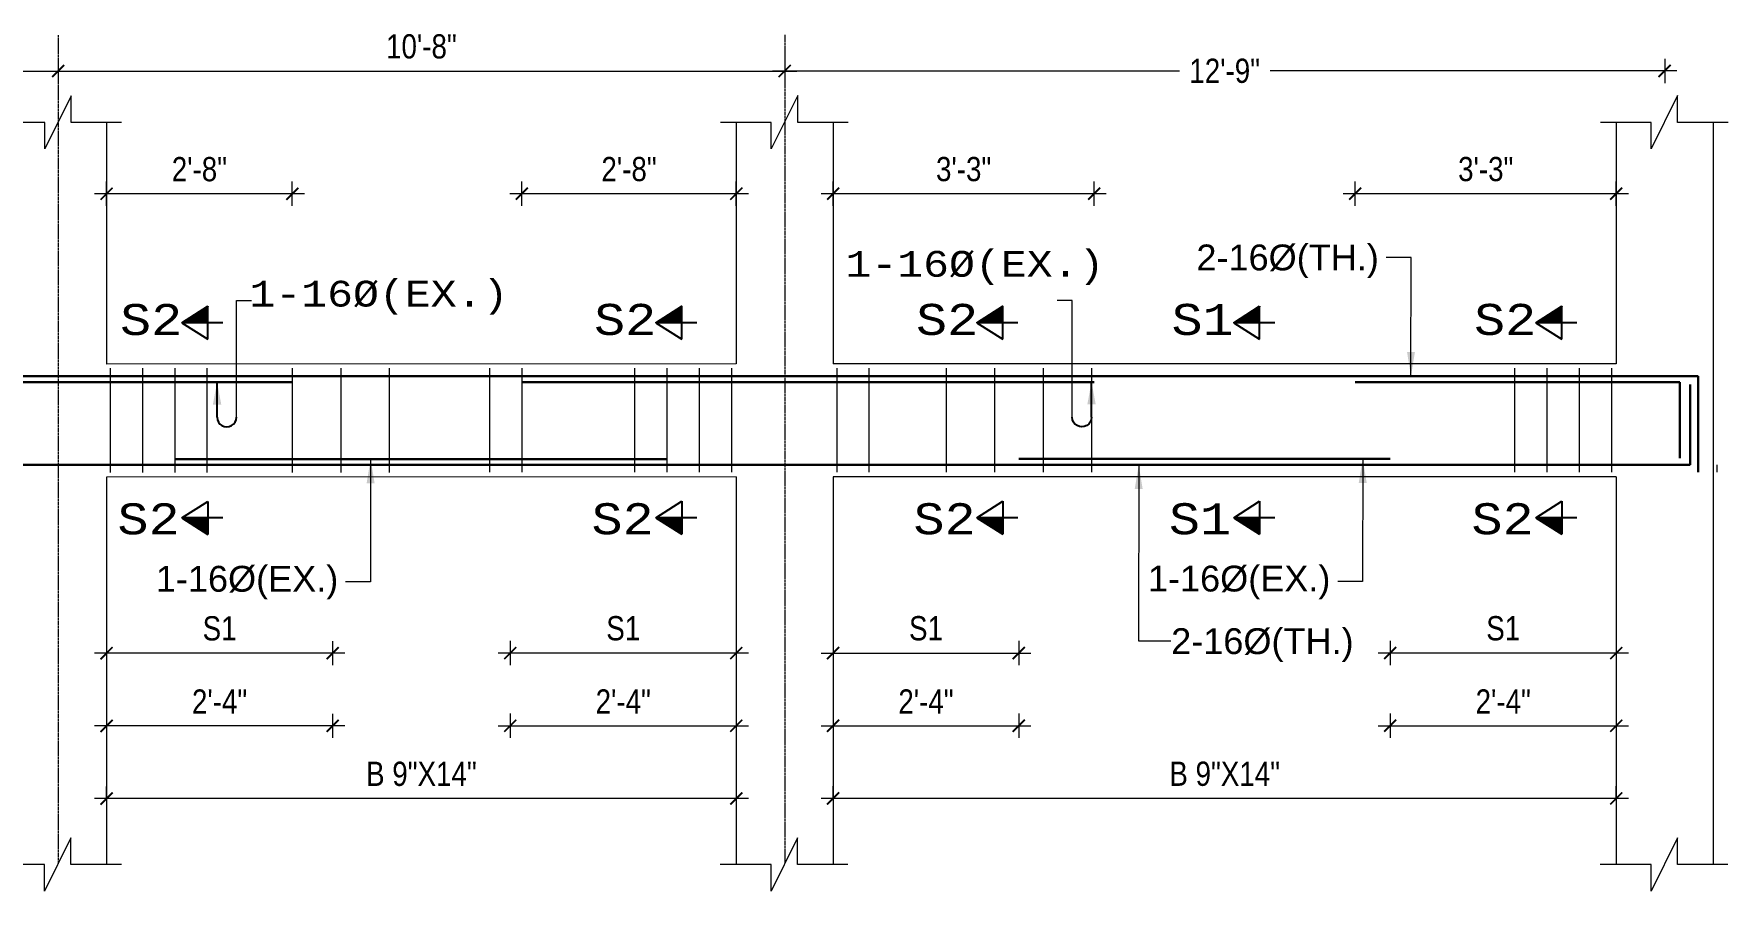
# Model space of a CAD drawing. Header units: inches. Extents: x -2812 to 9774, y -15726 to -746.
# Drawn here: x -707.9 to -288.2, y -11624 to -11411.6 of the extents above; entities that cross this region are included whole.
import ezdxf

# ---------------------------------------------------------------- set-up
doc = ezdxf.new("R2010")
doc.units = ezdxf.units.IN
doc.header["$LTSCALE"] = 17
doc.header["$MEASUREMENT"] = 0
for name, pattern in [('ACAD_ISO02W100', [15, 12, -3]), ('ACAD_ISO03W100', [30, 12, -18]), ('CENTER2', [1.125, 0.75, -0.125, 0.125, -0.125])]:
    doc.linetypes.add(name, pattern=pattern)
for name, color, linetype, lineweight in [('09 CONTINUITY', 7, 'Continuous', 9), ('15 CENTER', 113, 'CENTER2', 15), ('15 EXT BAR DIMENSION', 130, 'Continuous', 15), ('15 TEXT', 7, 'Continuous', 15), ('20 BEAM ELEVATION', 140, 'ACAD_ISO03W100', 20), ('20 BEAM SECTION ARROW', 7, 'ACAD_ISO02W100', 20), ('20 STIRRUPS', 137, 'Continuous', 20), ('25 BOT BAR', 12, 'Continuous', 25), ('30 EXTRABAR', 6, 'Continuous', 30), ('30 RENFORCEMENT', 12, 'Continuous', 30), ('MARK', 1, 'Continuous', 25), ('RINF', 4, 'Continuous', 25)]:
    doc.layers.add(name, color=color, linetype=linetype, lineweight=lineweight)
doc.layers.add('Dim', color=1, linetype='Continuous')
doc.styles.add('ARIAL', font='arial.ttf')
doc.styles.add('CUNEW', font='cour.ttf')
doc.styles.add('ordinary', font='ARIALN.TTF')
doc.styles.add('TEX8', font='cour.ttf', dxfattribs={"width": 0.75})
doc.dimstyles.new('SUREN 1', dxfattribs={"dimtxt": 0.75, "dimasz": 6, "dimexe": 1.5, "dimexo": 1.5, "dimgap": 1, "dimtad": 1, "dimdec": 1, "dimzin": 3, "dimdsep": 46, "dimlunit": 4, "dimtxsty": 'TEX8', "dimblk": 'ARCHTICK', "dimcen": 0.09375, "dimclrd": 1, "dimclre": 1, "dimclrt": 256, "dimadec": 0, "dimazin": 0, "dimtfac": 0.75, "dimtdec": 1, "dimtmove": 1, "dimatfit": 3, "dimfxl": 1, "dimtolj": 1, "dimtzin": 0, "dimlwd": 9, "dimlwe": 9, "dimarcsym": 0})
doc.dimstyles.new('SUREN 4', dxfattribs={"dimtxt": 4, "dimasz": 3, "dimexe": 3, "dimexo": 0, "dimgap": 3, "dimtad": 1, "dimdec": 0, "dimzin": 3, "dimdsep": 46, "dimlunit": 4, "dimtxsty": 'ordinary', "dimblk": 'ARCHTICK', "dimcen": 8, "dimdle": 3, "dimclrd": 1, "dimclre": 5, "dimclrt": 256, "dimadec": 3, "dimazin": 0, "dimtfac": 1, "dimtdec": 0, "dimtmove": 1, "dimatfit": 3, "dimfxl": 3, "dimfxlon": 1, "dimfrac": 1, "dimtolj": 1, "dimtzin": 0, "dimlwd": 5, "dimlwe": 5, "dimarcsym": 0})

# ---------------------------------------------------------------- blocks, each defined once
blk = doc.blocks.new('_ArchTick')
at = {"color": 0, "linetype": 'ByBlock', "const_width": 0.15}
blk.add_lwpolyline([(-0.5, -0.5), (0.5, 0.5)], dxfattribs=at)
blk = doc.blocks.new('*D1181')
at = {"layer": 'Defpoints', "color": 0, "transparency": 16777216}
for p in [(16422.78, -9026.99), (16478.78, -9026.99), (16422.78, -9070.6)]:
    blk.add_point(p, dxfattribs=at)
at = {"layer": 'Dim', "color": 5, "lineweight": 5, "transparency": 16777216}
for p, q in [((16422.78, -9067.6), (16422.78, -9073.6)), ((16478.78, -9067.6), (16478.78, -9073.6))]:
    blk.add_line(p, q, dxfattribs=at)
at = {"layer": 'Dim', "color": 1, "lineweight": 5, "transparency": 16777216}
blk.add_line((16481.78, -9070.6), (16419.78, -9070.6), dxfattribs=at)
at = {"layer": 'Dim', "color": 1, "lineweight": 5, "transparency": 16777216, "xscale": 3, "yscale": 3, "zscale": 3, "rotation": 180}
blk.add_blockref('_ArchTick', (16422.78, -9070.6), dxfattribs=at)
at = {"layer": 'Dim', "color": 1, "lineweight": 5, "transparency": 16777216, "xscale": 3, "yscale": 3, "zscale": 3}
blk.add_blockref('_ArchTick', (16478.78, -9070.6), dxfattribs=at)
at = {"layer": 'Dim', "transparency": 16777216, "insert": (16450.78, -9064.49), "char_height": 6, "attachment_point": 5, "style": 'ordinary'}
blk.add_mtext('\\A1;S1', dxfattribs=at)
blk = doc.blocks.new('*D1182')
at = {"layer": 'Defpoints', "color": 0, "transparency": 16777216}
for p in [(16422.78, -9026.99), (16478.78, -9026.99), (16478.78, -9088.6)]:
    blk.add_point(p, dxfattribs=at)
at = {"layer": 'Dim', "color": 5, "lineweight": 5, "transparency": 16777216}
for p, q in [((16422.78, -9085.6), (16422.78, -9091.6)), ((16478.78, -9085.6), (16478.78, -9091.6))]:
    blk.add_line(p, q, dxfattribs=at)
at = {"layer": 'Dim', "color": 1, "lineweight": 5, "transparency": 16777216}
blk.add_line((16419.78, -9088.6), (16481.78, -9088.6), dxfattribs=at)
at = {"layer": 'Dim', "color": 1, "lineweight": 5, "transparency": 16777216, "xscale": 3, "yscale": 3, "zscale": 3, "rotation": 180}
blk.add_blockref('_ArchTick', (16422.78, -9088.6), dxfattribs=at)
at = {"layer": 'Dim', "color": 1, "lineweight": 5, "transparency": 16777216, "xscale": 3, "yscale": 3, "zscale": 3}
blk.add_blockref('_ArchTick', (16478.78, -9088.6), dxfattribs=at)
at = {"layer": 'Dim', "transparency": 16777216, "insert": (16450.78, -9082.59), "char_height": 6, "attachment_point": 5, "style": 'ordinary'}
blk.add_mtext('\\A1;2\'-4"', dxfattribs=at)
blk = doc.blocks.new('*D1183')
at = {"layer": 'Defpoints', "color": 0, "transparency": 16777216}
for p in [(16204.78, -9026.99), (16260.78, -9026.99), (16204.78, -9070.6)]:
    blk.add_point(p, dxfattribs=at)
at = {"layer": 'Dim', "color": 5, "lineweight": 5, "transparency": 16777216}
for p, q in [((16204.78, -9067.6), (16204.78, -9073.6)), ((16260.78, -9067.6), (16260.78, -9073.6))]:
    blk.add_line(p, q, dxfattribs=at)
at = {"layer": 'Dim', "color": 1, "lineweight": 5, "transparency": 16777216}
blk.add_line((16263.78, -9070.6), (16201.78, -9070.6), dxfattribs=at)
at = {"layer": 'Dim', "color": 1, "lineweight": 5, "transparency": 16777216, "xscale": 3, "yscale": 3, "zscale": 3, "rotation": 180}
blk.add_blockref('_ArchTick', (16204.78, -9070.6), dxfattribs=at)
at = {"layer": 'Dim', "color": 1, "lineweight": 5, "transparency": 16777216, "xscale": 3, "yscale": 3, "zscale": 3}
blk.add_blockref('_ArchTick', (16260.78, -9070.6), dxfattribs=at)
at = {"layer": 'Dim', "transparency": 16777216, "insert": (16232.78, -9064.49), "char_height": 6, "attachment_point": 5, "style": 'ordinary'}
blk.add_mtext('\\A1;S1', dxfattribs=at)
blk = doc.blocks.new('*D1184')
at = {"layer": 'Defpoints', "color": 0, "transparency": 16777216}
for p in [(16204.78, -9026.99), (16260.78, -9026.99), (16260.78, -9088.6)]:
    blk.add_point(p, dxfattribs=at)
at = {"layer": 'Dim', "color": 5, "lineweight": 5, "transparency": 16777216}
for p, q in [((16204.78, -9085.6), (16204.78, -9091.6)), ((16260.78, -9085.6), (16260.78, -9091.6))]:
    blk.add_line(p, q, dxfattribs=at)
at = {"layer": 'Dim', "color": 1, "lineweight": 5, "transparency": 16777216}
blk.add_line((16201.78, -9088.6), (16263.78, -9088.6), dxfattribs=at)
at = {"layer": 'Dim', "color": 1, "lineweight": 5, "transparency": 16777216, "xscale": 3, "yscale": 3, "zscale": 3, "rotation": 180}
blk.add_blockref('_ArchTick', (16204.78, -9088.6), dxfattribs=at)
at = {"layer": 'Dim', "color": 1, "lineweight": 5, "transparency": 16777216, "xscale": 3, "yscale": 3, "zscale": 3}
blk.add_blockref('_ArchTick', (16260.78, -9088.6), dxfattribs=at)
at = {"layer": 'Dim', "transparency": 16777216, "insert": (16232.78, -9082.59), "char_height": 6, "attachment_point": 5, "style": 'ordinary'}
blk.add_mtext('\\A1;2\'-4"', dxfattribs=at)
blk = doc.blocks.new('*D1185')
at = {"layer": 'Defpoints', "color": 0, "transparency": 16777216}
for p in [(16284.78, -9026.99), (16330.78, -9026.99), (16330.78, -9070.6)]:
    blk.add_point(p, dxfattribs=at)
at = {"layer": 'Dim', "color": 5, "lineweight": 5, "transparency": 16777216}
for p, q in [((16284.78, -9067.6), (16284.78, -9073.6)), ((16330.78, -9067.6), (16330.78, -9073.6))]:
    blk.add_line(p, q, dxfattribs=at)
at = {"layer": 'Dim', "color": 1, "lineweight": 5, "transparency": 16777216}
blk.add_line((16281.78, -9070.6), (16333.78, -9070.6), dxfattribs=at)
at = {"layer": 'Dim', "color": 1, "lineweight": 5, "transparency": 16777216, "xscale": 3, "yscale": 3, "zscale": 3, "rotation": 180}
blk.add_blockref('_ArchTick', (16284.78, -9070.6), dxfattribs=at)
at = {"layer": 'Dim', "color": 1, "lineweight": 5, "transparency": 16777216, "xscale": 3, "yscale": 3, "zscale": 3}
blk.add_blockref('_ArchTick', (16330.78, -9070.6), dxfattribs=at)
at = {"layer": 'Dim', "transparency": 16777216, "insert": (16307.78, -9064.49), "char_height": 6, "attachment_point": 5, "style": 'ordinary'}
blk.add_mtext('\\A1;S1', dxfattribs=at)
blk = doc.blocks.new('*D1186')
at = {"layer": 'Defpoints', "color": 0, "transparency": 16777216}
for p in [(16284.78, -9026.99), (16330.78, -9026.99), (16330.78, -9088.6)]:
    blk.add_point(p, dxfattribs=at)
at = {"layer": 'Dim', "color": 5, "lineweight": 5, "transparency": 16777216}
for p, q in [((16284.78, -9085.6), (16284.78, -9091.6)), ((16330.78, -9085.6), (16330.78, -9091.6))]:
    blk.add_line(p, q, dxfattribs=at)
at = {"layer": 'Dim', "color": 1, "lineweight": 5, "transparency": 16777216}
blk.add_line((16281.78, -9088.6), (16333.78, -9088.6), dxfattribs=at)
at = {"layer": 'Dim', "color": 1, "lineweight": 5, "transparency": 16777216, "xscale": 3, "yscale": 3, "zscale": 3, "rotation": 180}
blk.add_blockref('_ArchTick', (16284.78, -9088.6), dxfattribs=at)
at = {"layer": 'Dim', "color": 1, "lineweight": 5, "transparency": 16777216, "xscale": 3, "yscale": 3, "zscale": 3}
blk.add_blockref('_ArchTick', (16330.78, -9088.6), dxfattribs=at)
at = {"layer": 'Dim', "transparency": 16777216, "insert": (16307.78, -9082.59), "char_height": 6, "attachment_point": 5, "style": 'ordinary'}
blk.add_mtext('\\A1;2\'-4"', dxfattribs=at)
blk = doc.blocks.new('*D1187')
at = {"layer": 'Defpoints', "color": 0, "transparency": 16777216}
for p in [(16104.78, -9027.01), (16160.78, -9027.01), (16104.78, -9070.62)]:
    blk.add_point(p, dxfattribs=at)
at = {"layer": 'Dim', "color": 5, "lineweight": 5, "transparency": 16777216}
for p, q in [((16104.78, -9067.62), (16104.78, -9073.62)), ((16160.78, -9067.62), (16160.78, -9073.62))]:
    blk.add_line(p, q, dxfattribs=at)
at = {"layer": 'Dim', "color": 1, "lineweight": 5, "transparency": 16777216}
blk.add_line((16163.78, -9070.62), (16101.78, -9070.62), dxfattribs=at)
at = {"layer": 'Dim', "color": 1, "lineweight": 5, "transparency": 16777216, "xscale": 3, "yscale": 3, "zscale": 3, "rotation": 180}
blk.add_blockref('_ArchTick', (16104.78, -9070.62), dxfattribs=at)
at = {"layer": 'Dim', "color": 1, "lineweight": 5, "transparency": 16777216, "xscale": 3, "yscale": 3, "zscale": 3}
blk.add_blockref('_ArchTick', (16160.78, -9070.62), dxfattribs=at)
at = {"layer": 'Dim', "transparency": 16777216, "insert": (16132.78, -9064.51), "char_height": 6, "attachment_point": 5, "style": 'ordinary'}
blk.add_mtext('\\A1;S1', dxfattribs=at)
blk = doc.blocks.new('*D1188')
at = {"layer": 'Defpoints', "color": 0, "transparency": 16777216}
for p in [(16104.78, -9027.01), (16160.78, -9027.01), (16104.78, -9088.62)]:
    blk.add_point(p, dxfattribs=at)
at = {"layer": 'Dim', "color": 5, "lineweight": 5, "transparency": 16777216}
for p, q in [((16104.78, -9085.62), (16104.78, -9091.62)), ((16160.78, -9085.62), (16160.78, -9091.62))]:
    blk.add_line(p, q, dxfattribs=at)
at = {"layer": 'Dim', "color": 1, "lineweight": 5, "transparency": 16777216}
blk.add_line((16163.78, -9088.62), (16101.78, -9088.62), dxfattribs=at)
at = {"layer": 'Dim', "color": 1, "lineweight": 5, "transparency": 16777216, "xscale": 3, "yscale": 3, "zscale": 3, "rotation": 180}
blk.add_blockref('_ArchTick', (16104.78, -9088.62), dxfattribs=at)
at = {"layer": 'Dim', "color": 1, "lineweight": 5, "transparency": 16777216, "xscale": 3, "yscale": 3, "zscale": 3}
blk.add_blockref('_ArchTick', (16160.78, -9088.62), dxfattribs=at)
at = {"layer": 'Dim', "transparency": 16777216, "insert": (16132.78, -9082.61), "char_height": 6, "attachment_point": 5, "style": 'ordinary'}
blk.add_mtext('\\A1;2\'-4"', dxfattribs=at)
blk = doc.blocks.new('*D1189')
at = {"layer": 'Defpoints', "color": 0, "transparency": 16777216}
for p in [(16284.78, -9106.6), (16284.78, -9106.6), (16478.78, -9106.6)]:
    blk.add_point(p, dxfattribs=at)
at = {"layer": 'Dim', "color": 5, "lineweight": 5, "transparency": 16777216}
for p, q in [((16284.78, -9106.6), (16284.78, -9103.6)), ((16478.78, -9106.6), (16478.78, -9103.6))]:
    blk.add_line(p, q, dxfattribs=at)
at = {"layer": 'Dim', "color": 1, "lineweight": 5, "transparency": 16777216}
blk.add_line((16481.78, -9106.6), (16281.78, -9106.6), dxfattribs=at)
at = {"layer": 'Dim', "color": 1, "lineweight": 5, "transparency": 16777216, "xscale": 3, "yscale": 3, "zscale": 3, "rotation": 180}
blk.add_blockref('_ArchTick', (16284.78, -9106.6), dxfattribs=at)
at = {"layer": 'Dim', "color": 1, "lineweight": 5, "transparency": 16777216, "xscale": 3, "yscale": 3, "zscale": 3}
blk.add_blockref('_ArchTick', (16478.78, -9106.6), dxfattribs=at)
at = {"layer": 'Dim', "transparency": 16777216, "insert": (16381.78, -9100.53), "char_height": 6, "attachment_point": 5, "style": 'ordinary'}
blk.add_mtext('\\A1;B 9"X14"', dxfattribs=at)
blk = doc.blocks.new('*D1190')
at = {"layer": 'Defpoints', "color": 0, "transparency": 16777216}
for p in [(16104.78, -9106.62, 0), (16104.78, -9106.62), (16260.78, -9106.6)]:
    blk.add_point(p, dxfattribs=at)
at = {"layer": 'Dim', "color": 5, "lineweight": 5, "transparency": 16777216}
for p, q in [((16104.78, -9106.62), (16104.78, -9103.62)), ((16260.78, -9106.6), (16260.78, -9109.62))]:
    blk.add_line(p, q, dxfattribs=at)
at = {"layer": 'Dim', "color": 1, "lineweight": 5, "transparency": 16777216}
blk.add_line((16263.78, -9106.62), (16101.78, -9106.62), dxfattribs=at)
at = {"layer": 'Dim', "color": 1, "lineweight": 5, "transparency": 16777216, "xscale": 3, "yscale": 3, "zscale": 3, "rotation": 180}
blk.add_blockref('_ArchTick', (16104.78, -9106.62), dxfattribs=at)
at = {"layer": 'Dim', "color": 1, "lineweight": 5, "transparency": 16777216, "xscale": 3, "yscale": 3, "zscale": 3}
blk.add_blockref('_ArchTick', (16260.78, -9106.62), dxfattribs=at)
at = {"layer": 'Dim', "transparency": 16777216, "insert": (16182.78, -9100.55), "char_height": 6, "attachment_point": 5, "style": 'ordinary'}
blk.add_mtext('\\A1;B 9"X14"', dxfattribs=at)
blk = doc.blocks.new('A$C760A2D39')
at = {"layer": 'MARK', "color": 2}
blk.add_line((0.65, 1.5), (0.65, 6.92), dxfattribs=at)
blk.add_ellipse((2.15, 1.5), major_axis=(-1.06, 1.06), ratio=1, start_param=0.785398, end_param=3.926991, dxfattribs=at)
blk.add_solid([(1.3, 3.47), (0.65, 6.93), (0, 3.47)], dxfattribs=at)
blk = doc.blocks.new('A$C685A745A')
at = {"layer": '20 BEAM ELEVATION', "linetype": 'Continuous', "lineweight": 20, "ltscale": 10}
blk.add_lwpolyline([(3.65, 1.47), (3.65, 19.57), (5.96, 19.57)], dxfattribs=at)
at = {"layer": '20 BEAM SECTION ARROW', "color": 6, "linetype": 'Continuous'}
blk.add_blockref('A$C760A2D39', (0, -0.01), dxfattribs=at)
blk = doc.blocks.new('*D1235')
at = {"layer": 'Defpoints', "color": 0, "transparency": 16777216}
for p in [(16092.78, -8917.53, 0), (16272.78, -8917.51), (16272.78, -8926.43)]:
    blk.add_point(p, dxfattribs=at)
at = {"layer": 'Dim', "color": 1, "lineweight": 5, "transparency": 16777216}
blk.add_line((16089.78, -8926.43), (16275.78, -8926.43), dxfattribs=at)
at = {"layer": 'Dim', "color": 5, "lineweight": 5, "transparency": 16777216}
for p, q in [((16092.78, -8923.43), (16092.78, -8929.43)), ((16272.78, -8923.43), (16272.78, -8929.43))]:
    blk.add_line(p, q, dxfattribs=at)
at = {"layer": 'Dim', "color": 1, "lineweight": 5, "transparency": 16777216, "xscale": 3, "yscale": 3, "zscale": 3, "rotation": 180}
blk.add_blockref('_ArchTick', (16092.78, -8926.43), dxfattribs=at)
at = {"layer": 'Dim', "color": 1, "lineweight": 5, "transparency": 16777216, "xscale": 3, "yscale": 3, "zscale": 3}
blk.add_blockref('_ArchTick', (16272.78, -8926.43), dxfattribs=at)
at = {"layer": 'Dim', "transparency": 16777216, "insert": (16182.78, -8920.37), "char_height": 6, "attachment_point": 5, "style": 'ordinary'}
blk.add_mtext('\\A1;10\'-8"', dxfattribs=at)
blk = doc.blocks.new('*D1236')
at = {"layer": 'Defpoints', "color": 0, "transparency": 16777216}
for p in [(16207.66, -8956.82), (16260.78, -8998.99), (16207.66, -9003.51)]:
    blk.add_point(p, dxfattribs=at)
at = {"layer": 'Dim', "color": 1, "lineweight": 5, "transparency": 16777216}
blk.add_line((16263.78, -8956.82), (16204.66, -8956.82), dxfattribs=at)
at = {"layer": 'Dim', "color": 5, "lineweight": 5, "transparency": 16777216}
for p, q in [((16207.66, -8959.82), (16207.66, -8953.82)), ((16260.78, -8959.82), (16260.78, -8953.82))]:
    blk.add_line(p, q, dxfattribs=at)
at = {"layer": 'Dim', "color": 1, "lineweight": 5, "transparency": 16777216, "xscale": 3, "yscale": 3, "zscale": 3, "rotation": 180}
blk.add_blockref('_ArchTick', (16207.66, -8956.82), dxfattribs=at)
at = {"layer": 'Dim', "color": 1, "lineweight": 5, "transparency": 16777216, "xscale": 3, "yscale": 3, "zscale": 3}
blk.add_blockref('_ArchTick', (16260.78, -8956.82), dxfattribs=at)
at = {"layer": 'Dim', "transparency": 16777216, "insert": (16234.22, -8950.76), "char_height": 6, "attachment_point": 5, "style": 'ordinary'}
blk.add_mtext('\\A1;2\'-8"', dxfattribs=at)
blk = doc.blocks.new('*D1237')
at = {"layer": 'Defpoints', "color": 0, "transparency": 16777216}
for p in [(16104.78, -8956.84), (16104.78, -8999.01), (16150.79, -9003.51)]:
    blk.add_point(p, dxfattribs=at)
at = {"layer": 'Dim', "color": 1, "lineweight": 5, "transparency": 16777216}
blk.add_line((16153.79, -8956.84), (16101.78, -8956.84), dxfattribs=at)
at = {"layer": 'Dim', "color": 5, "lineweight": 5, "transparency": 16777216}
for p, q in [((16104.78, -8959.84), (16104.78, -8953.84)), ((16150.79, -8959.84), (16150.79, -8953.84))]:
    blk.add_line(p, q, dxfattribs=at)
at = {"layer": 'Dim', "color": 1, "lineweight": 5, "transparency": 16777216, "xscale": 3, "yscale": 3, "zscale": 3, "rotation": 180}
blk.add_blockref('_ArchTick', (16104.78, -8956.84), dxfattribs=at)
at = {"layer": 'Dim', "color": 1, "lineweight": 5, "transparency": 16777216, "xscale": 3, "yscale": 3, "zscale": 3}
blk.add_blockref('_ArchTick', (16150.79, -8956.84), dxfattribs=at)
at = {"layer": 'Dim', "transparency": 16777216, "insert": (16127.78, -8950.78), "char_height": 6, "attachment_point": 5, "style": 'ordinary'}
blk.add_mtext('\\A1;2\'-8"', dxfattribs=at)
blk = doc.blocks.new('*D1238')
at = {"layer": 'Defpoints', "color": 0, "transparency": 16777216}
for p in [(16414.11, -8956.82), (16478.78, -8998.99), (16414.11, -9003.5, 0)]:
    blk.add_point(p, dxfattribs=at)
at = {"layer": 'Dim', "color": 1, "lineweight": 5, "transparency": 16777216}
blk.add_line((16481.78, -8956.82), (16411.11, -8956.82), dxfattribs=at)
at = {"layer": 'Dim', "color": 5, "lineweight": 5, "transparency": 16777216}
for p, q in [((16414.11, -8959.82), (16414.11, -8953.82)), ((16478.78, -8959.82), (16478.78, -8953.82))]:
    blk.add_line(p, q, dxfattribs=at)
at = {"layer": 'Dim', "color": 1, "lineweight": 5, "transparency": 16777216, "xscale": 3, "yscale": 3, "zscale": 3, "rotation": 180}
blk.add_blockref('_ArchTick', (16414.11, -8956.82), dxfattribs=at)
at = {"layer": 'Dim', "color": 1, "lineweight": 5, "transparency": 16777216, "xscale": 3, "yscale": 3, "zscale": 3}
blk.add_blockref('_ArchTick', (16478.78, -8956.82), dxfattribs=at)
at = {"layer": 'Dim', "transparency": 16777216, "insert": (16446.45, -8950.76), "char_height": 6, "attachment_point": 5, "style": 'ordinary'}
blk.add_mtext('\\A1;3\'-3"', dxfattribs=at)
blk = doc.blocks.new('*D1239')
at = {"layer": 'Defpoints', "color": 0, "transparency": 16777216}
for p in [(16284.78, -8956.82), (16349.45, -8998.99), (16284.78, -9003.5, 0)]:
    blk.add_point(p, dxfattribs=at)
at = {"layer": 'Dim', "color": 1, "lineweight": 5, "transparency": 16777216}
blk.add_line((16352.45, -8956.82), (16281.78, -8956.82), dxfattribs=at)
at = {"layer": 'Dim', "color": 5, "lineweight": 5, "transparency": 16777216}
for p, q in [((16284.78, -8959.82), (16284.78, -8953.82)), ((16349.45, -8959.82), (16349.45, -8953.82))]:
    blk.add_line(p, q, dxfattribs=at)
at = {"layer": 'Dim', "color": 1, "lineweight": 5, "transparency": 16777216, "xscale": 3, "yscale": 3, "zscale": 3, "rotation": 180}
blk.add_blockref('_ArchTick', (16284.78, -8956.82), dxfattribs=at)
at = {"layer": 'Dim', "color": 1, "lineweight": 5, "transparency": 16777216, "xscale": 3, "yscale": 3, "zscale": 3}
blk.add_blockref('_ArchTick', (16349.45, -8956.82), dxfattribs=at)
at = {"layer": 'Dim', "transparency": 16777216, "insert": (16317.11, -8950.76), "char_height": 6, "attachment_point": 5, "style": 'ordinary'}
blk.add_mtext('\\A1;3\'-3"', dxfattribs=at)
blk = doc.blocks.new('*D1240')
at = {"layer": 'Defpoints', "color": 0, "transparency": 16777216}
for p in [(15874.78, -8917.53), (16092.78, -8917.53), (16092.78, -8926.43)]:
    blk.add_point(p, dxfattribs=at)
at = {"layer": 'Dim', "color": 1, "lineweight": 5, "transparency": 16777216}
blk.add_line((15871.78, -8926.43), (16095.78, -8926.43), dxfattribs=at)
at = {"layer": 'Dim', "color": 5, "lineweight": 5, "transparency": 16777216}
for p, q in [((15874.78, -8923.43), (15874.78, -8929.43)), ((16092.78, -8923.43), (16092.78, -8929.43))]:
    blk.add_line(p, q, dxfattribs=at)
at = {"layer": 'Dim', "color": 1, "lineweight": 5, "transparency": 16777216, "xscale": 3, "yscale": 3, "zscale": 3, "rotation": 180}
blk.add_blockref('_ArchTick', (15874.78, -8926.43), dxfattribs=at)
at = {"layer": 'Dim', "color": 1, "lineweight": 5, "transparency": 16777216, "xscale": 3, "yscale": 3, "zscale": 3}
blk.add_blockref('_ArchTick', (16092.78, -8926.43), dxfattribs=at)
at = {"layer": 'Dim', "transparency": 16777216, "insert": (15983.78, -8920.37), "char_height": 6, "attachment_point": 5, "style": 'ordinary'}
blk.add_mtext('\\A1;13\'-9"', dxfattribs=at)
blk = doc.blocks.new('*D1451')
at = {"layer": 'Defpoints', "color": 0, "transparency": 16777216}
for p in [(16272.78, -8917.51), (16490.78, -8917.51), (16490.78, -8926.41)]:
    blk.add_point(p, dxfattribs=at)
at = {"layer": 'Dim', "color": 1, "lineweight": 5, "transparency": 16777216}
for p, q in [((16269.78, -8926.41), (16370.55, -8926.41)), ((16493.78, -8926.41), (16393.01, -8926.41))]:
    blk.add_line(p, q, dxfattribs=at)
at = {"layer": 'Dim', "color": 5, "lineweight": 5, "transparency": 16777216}
for p, q in [((16272.78, -8923.41), (16272.78, -8929.41)), ((16490.78, -8923.41), (16490.78, -8929.41))]:
    blk.add_line(p, q, dxfattribs=at)
at = {"layer": 'Dim', "color": 1, "lineweight": 5, "transparency": 16777216, "xscale": 3, "yscale": 3, "zscale": 3, "rotation": 180}
blk.add_blockref('_ArchTick', (16272.78, -8926.41), dxfattribs=at)
at = {"layer": 'Dim', "color": 1, "lineweight": 5, "transparency": 16777216, "xscale": 3, "yscale": 3, "zscale": 3}
blk.add_blockref('_ArchTick', (16490.78, -8926.41), dxfattribs=at)
at = {"layer": 'Dim', "transparency": 16777216, "insert": (16381.78, -8926.41), "char_height": 6, "attachment_point": 5, "style": 'ordinary'}
blk.add_mtext('\\A1;12\'-9"', dxfattribs=at)
blk = doc.blocks.new('BS3')
at = {"layer": 'RINF'}
h = blk.add_hatch(dxfattribs=at)
h.set_pattern_fill('ANSI31', color=1, scale=0.029257, style=0)
h.set_pattern_definition([(135.000000013, (-52930.0388366, -24377.4366464), (0.00271529004177, 0.00271529004057), [])])
h.paths.add_polyline_path([(16129.85, -8984.71), (16123.44, -8988.8), (16129.85, -8988.8)])
h = blk.add_hatch(dxfattribs=at)
h.set_pattern_fill('ANSI31', color=1, scale=0.029257, style=0)
h.set_pattern_definition([(135.000000013, (-53047.4710388, -24377.4169303), (0.00271529004177, 0.00271529004057), [])])
h.paths.add_polyline_path([(16247.28, -8984.69), (16240.87, -8988.78), (16247.28, -8988.78)])
h = blk.add_hatch(dxfattribs=at)
h.set_pattern_fill('ANSI31', color=1, scale=0.029257, style=0)
h.set_pattern_definition([(135.000000013, (-53126.9968396, -24377.4169303), (0.00271529004177, 0.00271529004057), [])])
h.paths.add_polyline_path([(16326.81, -8984.69), (16320.4, -8988.78), (16326.81, -8988.78)])
h = blk.add_hatch(dxfattribs=at)
h.set_pattern_fill('ANSI31', color=1, scale=0.029257, style=0)
h.set_pattern_definition([(135.000000013, (-53190.6307775, -24377.4169303), (0.00271529004177, 0.00271529004057), [])])
h.paths.add_polyline_path([(16390.44, -8984.69), (16384.03, -8988.78), (16390.44, -8988.78)])
h = blk.add_hatch(dxfattribs=at)
h.set_pattern_fill('ANSI31', color=1, scale=0.029257, style=0)
h.set_pattern_definition([(135.000000013, (-53265.4710388, -24377.4169303), (0.00271529004177, 0.00271529004057), [])])
h.paths.add_polyline_path([(16465.28, -8984.69), (16458.87, -8988.78), (16465.28, -8988.78)])
h = blk.add_hatch(dxfattribs=at)
h.set_pattern_fill('ANSI31', color=1, scale=1.6, style=0)
h.set_pattern_definition([(135.000000013, (-3778003.64923, -826170.25715), (0.148492424155, 0.148492424089), [])])
h.paths.add_polyline_path([(16129.85, -9041.2), (16123.44, -9037.11), (16129.85, -9037.11)])
h = blk.add_hatch(dxfattribs=at)
h.set_pattern_fill('ANSI31', color=1, scale=1.6, style=0)
h.set_pattern_definition([(135.000000013, (-3778121.08143, -826170.23744), (0.148492424155, 0.148492424089), [])])
h.paths.add_polyline_path([(16247.28, -9041.18), (16240.87, -9037.09), (16247.28, -9037.09)])
h = blk.add_hatch(dxfattribs=at)
h.set_pattern_fill('ANSI31', color=1, scale=1.6, style=0)
h.set_pattern_definition([(135.000000013, (-3778200.60724, -826170.23744), (0.148492424155, 0.148492424089), [])])
h.paths.add_polyline_path([(16326.81, -9041.18), (16320.4, -9037.09), (16326.81, -9037.09)])
h = blk.add_hatch(dxfattribs=at)
h.set_pattern_fill('ANSI31', color=1, scale=1.6, style=0)
h.set_pattern_definition([(135.000000013, (-3778264.24117, -826170.23744), (0.148492424155, 0.148492424089), [])])
h.paths.add_polyline_path([(16390.44, -9041.18), (16384.03, -9037.09), (16390.44, -9037.09)])
h = blk.add_hatch(dxfattribs=at)
h.set_pattern_fill('ANSI31', color=1, scale=1.6, style=0)
h.set_pattern_definition([(135.000000013, (-3778339.08143, -826170.23744), (0.148492424155, 0.148492424089), [])])
h.paths.add_polyline_path([(16465.28, -9041.18), (16458.87, -9037.09), (16465.28, -9037.09)])
at = {"layer": '09 CONTINUITY', "color": 2, "lineweight": 5, "ltscale": 25, "elevation": 0}
for points in [[(16108.5, -8939.18), (16095.99, -8939.18), (16095.99, -8932.55), (16089.46, -8945.73), (16089.46, -8939.18), (16076.88, -8939.18)], [(16108.45, -9123.01), (16095.95, -9123.01), (16095.95, -9116.38), (16089.41, -9129.56), (16089.41, -9123.01), (16076.83, -9123.01)]]:
    blk.add_lwpolyline(points, dxfattribs=at)
at = {"layer": '09 CONTINUITY', "color": 2, "lineweight": 5, "ltscale": 25}
for points in [[(16288.5, -8939.16), (16275.99, -8939.16), (16275.99, -8932.53), (16269.46, -8945.71), (16269.46, -8939.16), (16256.88, -8939.16)], [(16506.5, -8939.16), (16493.99, -8939.16), (16493.99, -8932.53), (16487.46, -8945.71), (16487.46, -8939.16), (16474.88, -8939.16)], [(16288.45, -9122.99), (16275.95, -9122.99), (16275.95, -9116.36), (16269.41, -9129.54), (16269.41, -9122.99), (16256.83, -9122.99)], [(16506.45, -9122.99), (16493.95, -9122.99), (16493.95, -9116.36), (16487.41, -9129.54), (16487.41, -9122.99), (16474.83, -9122.99)]]:
    blk.add_lwpolyline(points, dxfattribs=at)
at = {"layer": '15 CENTER', "ltscale": 0.05}
for p, q in [((16092.78, -8917.53, 0), (16092.78, -9122.77, 0)), ((16272.78, -8917.51), (16272.78, -9122.75))]:
    blk.add_line(p, q, dxfattribs=at)
at = {"layer": '20 BEAM ELEVATION', "linetype": 'ByBlock', "ltscale": 20}
for p, q in [((16104.78, -8939.18, 0), (16104.78, -8999.01, 0)), ((16260.78, -8939.16), (16260.78, -8998.99)), ((16284.78, -8939.16), (16284.78, -8998.99)), ((16478.78, -8939.16), (16478.78, -8998.99)), ((16502.78, -8939.16), (16502.78, -9026.99)), ((16260.78, -8998.99), (16104.78, -8999.01, 0)), ((16478.78, -8998.99), (16284.78, -8998.99)), ((16260.78, -9026.99), (16104.78, -9027.01, 0)), ((16104.78, -9027.01, 0), (16104.78, -9123.01, 0)), ((16260.78, -9026.99), (16260.78, -9122.99)), ((16284.78, -9026.99), (16284.78, -9122.99)), ((16478.78, -9026.99), (16284.78, -9026.99)), ((16478.78, -9026.99), (16478.78, -9122.99)), ((16502.78, -9026.99), (16502.78, -9122.99))]:
    blk.add_line(p, q, dxfattribs=at)
at = {"layer": '20 STIRRUPS'}
for p, q in [((16105.66, -9000.07, 0), (16105.66, -9025.84, 0)), ((16113.66, -9000.07, 0), (16113.66, -9025.84, 0)), ((16121.66, -9000.07, 0), (16121.66, -9025.84, 0)), ((16129.66, -9000.07, 0), (16129.66, -9025.84, 0)), ((16150.79, -9000.07, 0), (16150.79, -9025.84, 0)), ((16162.79, -9000.07, 0), (16162.79, -9025.84, 0)), ((16174.79, -9000.07, 0), (16174.79, -9025.84, 0)), ((16199.66, -9000.05), (16199.66, -9025.83)), ((16207.66, -9000.05), (16207.66, -9025.83)), ((16235.59, -9000.05), (16235.59, -9025.83)), ((16243.59, -9000.05), (16243.59, -9025.83)), ((16251.59, -9000.05), (16251.59, -9025.83)), ((16259.59, -9000.05), (16259.59, -9025.83)), ((16285.66, -9000.05), (16285.66, -9025.83)), ((16293.66, -9000.05), (16293.66, -9025.83)), ((16312.79, -9000.05), (16312.79, -9025.83)), ((16324.79, -9000.05), (16324.79, -9025.83)), ((16336.79, -9000.05), (16336.79, -9025.83)), ((16348.79, -9000.05), (16348.79, -9025.83)), ((16453.59, -9000.05), (16453.59, -9025.83)), ((16461.59, -9000.05), (16461.59, -9025.83)), ((16469.59, -9000.05), (16469.59, -9025.83)), ((16477.59, -9000.05), (16477.59, -9025.83)), ((16503.66, -9023.99), (16503.66, -9025.83))]:
    blk.add_line(p, q, dxfattribs=at)
at = {"layer": '30 EXTRABAR', "lineweight": 30, "ltscale": 0.75}
for p, q in [((16150.79, -9003.51, 0), (16080.78, -9003.52, 0)), ((16494.51, -9003.5, 0), (16494.51, -9022.31, 0)), ((16243.59, -9022.54), (16121.66, -9022.57, 0)), ((16422.78, -9022.52), (16330.78, -9022.53))]:
    blk.add_line(p, q, dxfattribs=at)
at = {"layer": '30 EXTRABAR', "lineweight": 30, "ltscale": 0.75, "elevation": 0, "flags": 128}
for points in [[(16349.45, -9003.49), (16207.66, -9003.51)], [(16494.51, -9003.5), (16414.11, -9003.5)]]:
    blk.add_lwpolyline(points, dxfattribs=at)
at = {"layer": '30 RENFORCEMENT', "lineweight": 30, "ltscale": 0.75}
for p, q in [((16499.09, -9002.02), (16080.78, -9002.04, 0)), ((16499.09, -9001.99), (16499.09, -9025.83)), ((16499.09, -9002.07), (16499.09, -9020.33)), ((16497.09, -9004.12), (16497.09, -9023.99)), ((16497.09, -9023.99), (16080.78, -9024.01, 0))]:
    blk.add_line(p, q, dxfattribs=at)
at = {"layer": 'RINF', "color": 1}
for p, q in [((16123.44, -8988.8, 0), (16129.85, -8984.71, 0)), ((16129.85, -8992.89, 0), (16129.85, -8984.71, 0)), ((16240.87, -8988.78), (16247.28, -8984.69)), ((16247.28, -8992.87), (16247.28, -8984.69)), ((16320.4, -8988.78), (16326.81, -8984.69)), ((16326.81, -8992.87), (16326.81, -8984.69)), ((16384.03, -8988.78), (16390.44, -8984.69)), ((16390.44, -8992.87), (16390.44, -8984.69)), ((16458.87, -8988.78), (16465.28, -8984.69)), ((16465.28, -8992.87), (16465.28, -8984.69)), ((16133.59, -8988.8, 0), (16123.44, -8988.8, 0)), ((16123.44, -8988.8, 0), (16129.85, -8992.89, 0)), ((16251.02, -8988.78), (16240.87, -8988.78)), ((16240.87, -8988.78), (16247.28, -8992.87)), ((16330.54, -8988.78), (16320.4, -8988.78)), ((16320.4, -8988.78), (16326.81, -8992.87)), ((16394.18, -8988.78), (16384.03, -8988.78)), ((16384.03, -8988.78), (16390.44, -8992.87)), ((16469.02, -8988.78), (16458.87, -8988.78)), ((16458.87, -8988.78), (16465.28, -8992.87)), ((16123.44, -9037.11, 0), (16129.85, -9033.02, 0)), ((16129.85, -9033.02, 0), (16129.85, -9041.2, 0)), ((16240.87, -9037.09, 0), (16247.28, -9033, 0)), ((16247.28, -9033, 0), (16247.28, -9041.18, 0)), ((16320.4, -9037.09, 0), (16326.81, -9033, 0)), ((16326.81, -9033, 0), (16326.81, -9041.18, 0)), ((16384.03, -9037.09, 0), (16390.44, -9033, 0)), ((16390.44, -9033, 0), (16390.44, -9041.18, 0)), ((16458.87, -9037.09, 0), (16465.28, -9033, 0)), ((16465.28, -9033, 0), (16465.28, -9041.18, 0)), ((16133.59, -9037.11, 0), (16123.44, -9037.11, 0)), ((16123.44, -9037.11, 0), (16129.85, -9041.2, 0)), ((16251.02, -9037.09, 0), (16240.87, -9037.09, 0)), ((16240.87, -9037.09, 0), (16247.28, -9041.18, 0)), ((16330.54, -9037.09, 0), (16320.4, -9037.09, 0)), ((16320.4, -9037.09, 0), (16326.81, -9041.18, 0)), ((16394.18, -9037.09, 0), (16384.03, -9037.09, 0)), ((16384.03, -9037.09, 0), (16390.44, -9041.18, 0)), ((16469.02, -9037.09, 0), (16458.87, -9037.09, 0)), ((16458.87, -9037.09, 0), (16465.28, -9041.18, 0))]:
    blk.add_line(p, q, dxfattribs=at)
at = {"layer": '15 EXT BAR DIMENSION', "xscale": 1.599999999998545, "yscale": 1.599999999998545, "zscale": 1.600000000000193}
blk.add_blockref('A$C685A745A', (16131.12, -9014.57, 0), dxfattribs=at)
at = {"layer": '15 TEXT', "xscale": -1.600000000000364, "yscale": 1.600000000000364, "zscale": 1.600000000000364}
blk.add_blockref('A$C685A745A', (16349.83, -9014.56), dxfattribs=at)
at = {"layer": '15 EXT BAR DIMENSION', "style": 'CUNEW'}
for p in [(16287.83, -8977.39), (16140.18, -8984.78, 0)]:
    blk.add_text('1-16%%C(EX.)', height=6.4, dxfattribs=at).set_placement(p)
at = {"layer": '15 TEXT', "style": 'ARIAL'}
for s, p in [('2-16%%C(TH.)', (16374.77, -8975.81, 0)), ('1-16%%C(EX.)', (16116.98, -9055.4, 0)), ('1-16%%C(EX.)', (16362.76, -9055.35, 0)), ('2-16%%C(TH.)', (16368.52, -9070.85, 0))]:
    blk.add_text(s, height=6.4, dxfattribs=at).set_placement(p)
at = {"layer": '20 BEAM SECTION ARROW', "color": 2, "style": 'CUNEW'}
for s, p in [('S2', (16108.13, -8991.82, 0)), ('S2', (16225.56, -8991.8)), ('S2', (16305.32, -8991.8, 0)), ('S1', (16368.61, -8991.8)), ('S2', (16443.56, -8991.8)), ('S2', (16107.48, -9041.19, 0)), ('S2', (16224.92, -9041.17, 0)), ('S2', (16304.68, -9041.17)), ('S1', (16367.97, -9041.17, 0)), ('S2', (16442.92, -9041.17, 0))]:
    blk.add_text(s, height=7.68, rotation=0, dxfattribs=at).set_placement(p)
at = {"layer": 'Dim'}
for base, p1, p2, text, override, picture, middle in [((16092.78, -8926.43, 0), (15874.78, -8917.53, 0), (16092.78, -8917.53, 0), '13\'-9"', {"dimtxt": 6}, '*D1240', (15983.78, -8920.37, 0)), ((16272.78, -8926.43), (16092.78, -8917.53, 0), (16272.78, -8917.51), '10\'-8"', {"dimtxt": 6}, '*D1235', (16182.78, -8920.37)), ((16490.78, -8926.41), (16272.78, -8917.51), (16490.78, -8917.51), '12\'-9"', {"dimtxt": 6, "dimtad": 0}, '*D1451', (16381.78, -8926.41)), ((16104.78, -8956.84, 0), (16150.79, -9003.51, 0), (16104.78, -8999.01, 0), '2\'-8"', {"dimtxt": 6}, '*D1237', (16127.78, -8950.78, 0)), ((16207.66, -8956.82), (16260.78, -8998.99), (16207.66, -9003.51), '2\'-8"', {"dimtxt": 6}, '*D1236', (16234.22, -8950.76)), ((16284.78, -8956.82), (16349.45, -8998.99), (16284.78, -9003.5, 0), '3\'-3"', {"dimtxt": 6}, '*D1239', (16317.11, -8950.76)), ((16414.11, -8956.82), (16478.78, -8998.99), (16414.11, -9003.5, 0), '3\'-3"', {"dimtxt": 6}, '*D1238', (16446.45, -8950.76)), ((16104.78, -9070.62, 0), (16160.78, -9027.01, 0), (16104.78, -9027.01, 0), 'S1', {"dimtxt": 6}, '*D1187', (16132.78, -9064.51, 0)), ((16104.78, -9088.62, 0), (16160.78, -9027.01, 0), (16104.78, -9027.01, 0), '2\'-4"', {"dimtxt": 6}, '*D1188', (16132.78, -9082.61, 0)), ((16204.78, -9070.6), (16260.78, -9026.99), (16204.78, -9026.99), 'S1', {"dimtxt": 6}, '*D1183', (16232.78, -9064.49)), ((16260.78, -9088.6), (16204.78, -9026.99), (16260.78, -9026.99), '2\'-4"', {"dimtxt": 6}, '*D1184', (16232.78, -9082.59)), ((16330.78, -9070.6), (16284.78, -9026.99), (16330.78, -9026.99), 'S1', {"dimtxt": 6}, '*D1185', (16307.78, -9064.49)), ((16330.78, -9088.6), (16284.78, -9026.99), (16330.78, -9026.99), '2\'-4"', {"dimtxt": 6}, '*D1186', (16307.78, -9082.59)), ((16422.78, -9070.6), (16478.78, -9026.99), (16422.78, -9026.99), 'S1', {"dimtxt": 6}, '*D1181', (16450.78, -9064.49)), ((16478.78, -9088.6), (16422.78, -9026.99), (16478.78, -9026.99), '2\'-4"', {"dimtxt": 6}, '*D1182', (16450.78, -9082.59)), ((16104.78, -9106.62), (16260.78, -9106.6), (16104.78, -9106.62, 0), 'B 9"X14"', {"dimtxt": 6}, '*D1190', (16182.78, -9100.55)), ((16284.78, -9106.6), (16478.78, -9106.6), (16284.78, -9106.6), 'B 9"X14"', {"dimtxt": 6}, '*D1189', (16381.78, -9100.53))]:
    dim = blk.add_linear_dim(base=base, p1=p1, p2=p2, angle=180, text=text, dimstyle='SUREN 4', override=override, dxfattribs=at)
    dim.commit()
    dim.dimension.update_dxf_attribs({"geometry": picture, "text_midpoint": middle})
at = {"layer": '15 TEXT'}
for points in [[(16427.93, -9001.99, 0), (16427.94, -8972.65, 0), (16421.76, -8972.65, 0)], [(16170.2, -9022.54, 0), (16170.17, -9052.96, 0), (16163.99, -9052.96, 0)], [(16360.48, -9023.99, 0), (16360.45, -9067.6, 0), (16368.41, -9067.6, 0)], [(16415.98, -9022.49, 0), (16415.95, -9052.91, 0), (16409.77, -9052.91, 0)]]:
    blk.add_leader(points, dimstyle='SUREN 1', dxfattribs=at)

msp = doc.modelspace()

# ---------------------------------------------------------------- block references
at = {"layer": '25 BOT BAR'}
msp.add_blockref('BS3', (-16794.69, -2494.41, 0), dxfattribs=at)

doc.saveas('drawing.dxf')
